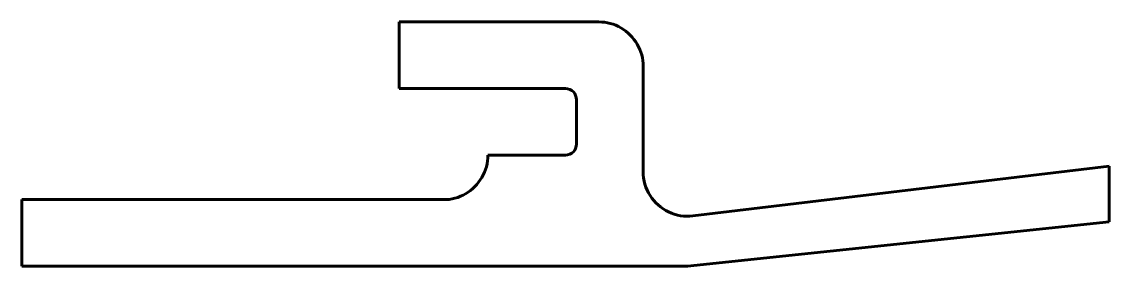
# Model space of a CAD drawing. Header units: millimetres. Extents: x -38.5 to 10.5, y 348.2 to 359.2.
import ezdxf

# ---------------------------------------------------------------- set-up
doc = ezdxf.new("R2010")
doc.units = ezdxf.units.MM
doc.linetypes.add('K5LT_BASIC', pattern=[0])

msp = doc.modelspace()

# ---------------------------------------------------------------- linework, layer by layer
at = {"color": 150, "linetype": 'K5LT_BASIC', "lineweight": 60, "true_color": 0x0080ff}
for p, q in [((-21.457, 356.224), (-21.457, 359.224)), ((-21.457, 359.224), (-12.457, 359.224)), ((-10.457, 357.224), (-10.457, 352.477)), ((-13.957, 356.224), (-21.457, 356.224)), ((-13.457, 353.724), (-13.457, 355.724)), ((-17.457, 353.224), (-13.957, 353.224)), ((-8.22, 350.491), (8.02, 352.424)), ((8.02, 352.424), (10.543, 352.724)), ((10.543, 352.724), (10.543, 350.224)), ((-38.457, 351.224), (-19.457, 351.224)), ((-38.457, 348.224), (-38.457, 351.224))]:
    msp.add_line(p, q, dxfattribs=at)
msp.add_lwpolyline([(10.543, 350.224), (-8.457, 348.224), (-38.457, 348.224)], dxfattribs=at)
for points, knots in [([(-12.457, 359.224), (-12.112, 359.234), (-11.407, 359.032), (-10.649, 358.274), (-10.447, 357.569), (-10.457, 357.224)], [0, 0, 0, 0, 1.035276, 2.070553, 3.105829, 3.105829, 3.105829, 3.105829]), ([(-13.957, 353.224), (-13.83, 353.236), (-13.557, 353.325), (-13.469, 353.597), (-13.457, 353.724)], [0, 0, 0, 0, 0.3826841, 0.765367, 0.765367, 0.765367, 0.765367]), ([(-19.457, 351.224), (-19.112, 351.215), (-18.407, 351.416), (-17.649, 352.174), (-17.447, 352.879), (-17.457, 353.224)], [0, 0, 0, 0, 1.035276, 2.070553, 3.105829, 3.105829, 3.105829, 3.105829]), ([(-10.457, 352.477), (-10.469, 352.106), (-10.233, 351.347), (-9.368, 350.579), (-8.587, 350.435), (-8.22, 350.491)], [0, 0, 0, 0, 1.111373, 2.222745, 3.334119, 3.334119, 3.334119, 3.334119])]:
    msp.add_open_spline(points, degree=3, knots=knots, dxfattribs=at)
msp.add_open_spline([(-13.457, 355.724), (-13.469, 355.851), (-13.557, 356.124), (-13.83, 356.212), (-13.957, 356.224)], degree=3, dxfattribs=at)

doc.saveas('drawing.dxf')
